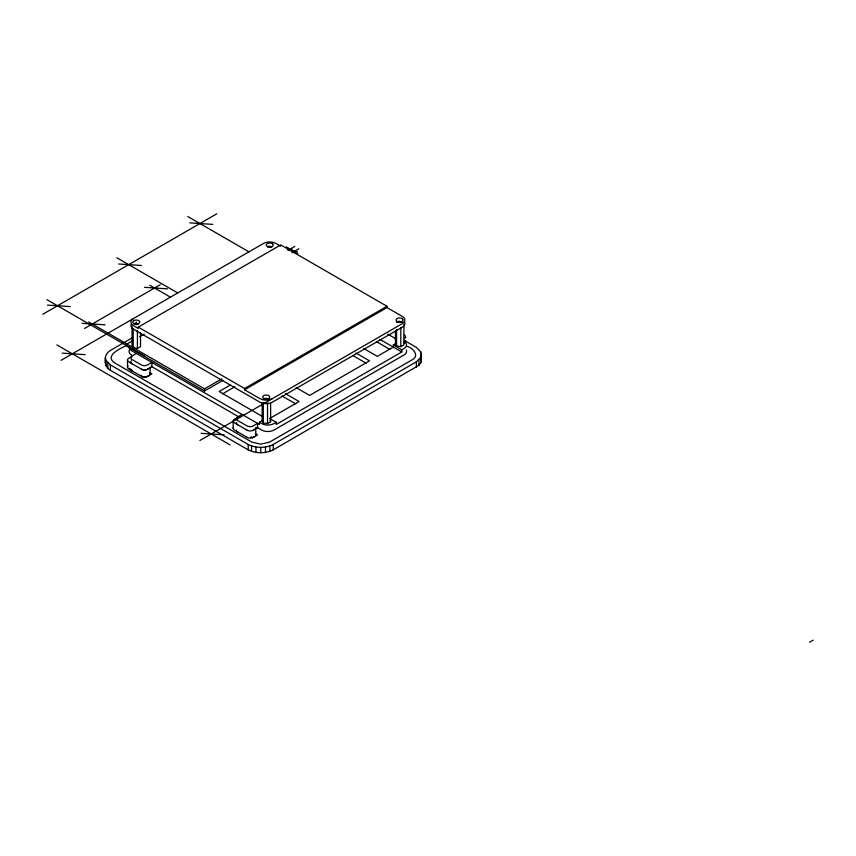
<?xml version="1.0" encoding="UTF-8"?>
<svg xmlns="http://www.w3.org/2000/svg" width="856" height="856" viewBox="0 0 856 856"><rect width="100%" height="100%" fill="white"/><g stroke="black" fill="none" stroke-linecap="round" stroke-linejoin="round"><path stroke-width="1.28" d="M404.792 340.709L416.369 347.397L420.745 351.87L421.377 359.991L420.745 362.741L418.916 365.298L273.235 449.86C265.521 453.691 255.933 453.691 248.219 449.86L110.381 370.274C103.276 366.486 103.276 354.256 110.381 350.457L132.316 337.799M105.374 363.051L105.791 361.221M421.377 354.619L420.745 357.369L416.369 361.842L273.235 444.478C265.521 448.309 255.933 448.309 248.219 444.478L110.381 364.902L106.005 360.43L105.374 357.68M287.926 250.444L294.828 246.41M42.8 314.248L216.814 213.786M84.519 328.447L160.297 284.695M61.011 360.344L263.498 243.436A8.774 5.072 0 0 1 275.91 243.436L280.715 246.218M133.493 318.496A8.774 5.072 0 0 0 133.493 325.665L138.308 328.437L138.308 327.142L280.715 244.923L386.987 306.277L386.987 307.572L244.57 389.79L244.57 388.496L386.987 306.277M132.723 340.72L126.945 344.059L126.945 346.209L204.509 390.989L222.999 380.321M139.656 336.718L144.268 334.054M126.998 345.343C121.595 347.729 103.876 355.475 114.511 362.816L251.835 442.103L260.727 444.178L269.608 442.103L412.25 359.745C420.146 355.582 412.506 347.45 406.621 346.241M291.95 252.766L298.894 248.764M132.038 326.222L132.038 345.375L133.172 347.814L137.409 348.478L140.512 346.68L140.512 332.642M136.382 353.442L132.038 355.957A4.387 2.536 0 0 0 132.038 359.541L141.347 364.913A4.387 2.536 0 0 0 147.553 364.913L151.897 362.409L151.897 366.7L147.553 369.214A4.387 2.536 0 0 1 141.347 369.214M88.628 321.931L204.509 388.838L221.843 378.834M230.328 385.04L219.157 391.492L262.15 416.316M222.506 393.856L234.79 386.762M263.199 399.474L265.264 398.286L268.442 398.778M396.478 322.53L398.543 321.332L401.721 321.824M242.045 414.454L237.701 416.958A4.387 2.536 0 0 0 237.701 420.542L247.01 425.914A4.387 2.536 0 0 0 253.216 425.914L257.56 423.41L257.56 427.711L253.216 430.215A4.387 2.536 0 0 1 247.01 430.215M199.855 440.508L402.341 323.6A8.774 5.072 0 0 0 402.341 316.431L386.987 307.572M129.031 347.097A8.774 5.072 0 0 0 131.599 350.682L259.368 424.448L259.368 422.297L262.535 420.478M363.736 348.51L377.314 356.353L393.343 347.097L393.343 344.947L395.451 343.738M270.036 418.284L299.086 401.518L285.508 393.685M262.161 402.63L262.161 420.499L263.295 422.939L267.532 423.602L270.635 421.805L270.635 402.662M395.44 330.791L395.44 343.545L396.574 345.995L400.811 346.648L403.914 344.861L403.914 324.435M393.343 344.947L401.785 349.826L401.785 351.976L276.242 424.448L276.242 422.297L274.016 423.592A8.774 5.072 0 0 1 261.604 423.592L259.368 422.297M401.785 349.826L404.011 348.531A8.774 5.072 0 0 0 404.011 341.373M809.605 642.214L813.2 640.149M189.871 222.881L212.823 224.379M287.841 248.957L292.067 249.235M292.057 251.3L297.321 251.643M118.663 263.99L141.614 265.488M144.525 287.338L167.476 288.836M47.455 305.1L70.417 306.598M82.165 323.343L105.117 324.841M62.274 353.154L85.226 354.651M201.117 433.318L224.079 434.816M268.42 246.207L271.598 246.699M135.141 323.161L138.319 323.654M264.354 402.684L267.532 403.176L267.532 423.602M286.257 246.828L297.867 253.526M187.753 216.514L249.085 251.921M387.789 334.15L396.007 338.89M379.764 339.265L401.785 351.976M376.373 341.598L389.951 349.441M355.935 353.014L369.514 360.858L309.626 395.429L296.058 387.597M352.544 355.358L366.122 363.201M116.833 257.784L177.759 292.966M149.886 285.294L170.515 297.203M282.116 396.018L295.684 403.861M138.308 327.142L244.57 388.496M244.57 389.79L259.935 398.661A8.774 5.072 0 0 0 272.336 398.661M269.918 418.648L276.242 422.297M46.93 299.654L144.14 355.775M151.159 366.272L239.744 417.418M257.003 427.379L261.604 430.044A8.774 5.072 0 0 0 274.016 430.044L404.011 354.983A8.774 5.072 0 0 0 406.29 350.093M149.682 372.585L151.897 373.869L147.553 376.373A4.387 2.536 0 0 1 141.347 376.373M255.345 433.596L257.56 434.869L253.216 437.384A4.387 2.536 0 0 1 247.01 437.384M247.138 430.183L234.448 422.853A4.387 2.536 0 0 1 233.752 419.793A10.582 6.11 0 0 1 236.502 418.21A4.387 2.536 0 0 1 237.561 417.953M247.138 437.341L234.448 430.022A4.387 2.536 0 0 1 233.314 427.572M56.892 344.904L230.093 444.895M402.384 322.338L401.753 321.963A3.51 2.022 0 0 0 396.82 322.284M269.886 420.178L270.635 421.805M420.745 357.241L421.377 359.991M420.745 351.87L420.745 362.741M418.916 359.927L418.916 365.298M416.369 361.842L416.369 367.213M400.811 327.506L400.811 346.648M396.574 329.4L396.574 345.995M273.235 444.478L273.235 449.86M269.918 445.944L269.918 451.326M265.488 447.014L265.488 452.385M263.295 402.523L263.295 422.939M260.727 447.367L260.727 452.749M255.965 447.014L255.965 452.385M255.773 434.891L255.773 427.722A4.387 2.536 0 0 1 255.184 428.995A10.582 6.11 0 0 1 252.434 430.579M251.525 445.944L251.525 451.326M248.219 444.478L248.219 449.86M233.164 421.066L233.164 428.225M204.509 388.838L204.509 390.989M150.11 367.92L150.11 373.89M137.409 330.609L137.409 348.478M136.275 322.059L136.275 324.724M133.172 328.672L133.172 347.814M127.501 360.055L127.501 367.224M110.381 364.902L110.381 370.274M107.845 362.987L107.845 368.369M106.005 360.43L106.005 365.801M128.09 365.961A4.387 2.536 0 0 0 128.785 369.011L141.475 376.34A4.387 2.536 0 0 0 146.772 376.747A10.582 6.11 0 0 0 149.522 375.153A4.387 2.536 0 0 0 149.522 372.617M149.961 367.374A4.387 2.536 0 0 1 149.522 367.984A10.582 6.11 0 0 1 146.772 369.578A4.387 2.536 0 0 1 141.475 369.171L128.785 361.853A4.387 2.536 0 0 1 128.09 358.792A10.582 6.11 0 0 1 130.84 357.198A4.387 2.536 0 0 1 131.899 356.952M131.771 369.642A4.387 2.536 0 0 1 130.754 369.343M129.898 368.904A4.387 2.536 0 0 1 129.277 368.348M141.764 375.709A4.387 2.536 0 0 1 140.919 375.26M131.599 354.983A8.774 5.072 0 0 1 129.331 350.093M237.701 424.844A4.387 2.536 0 0 1 236.566 422.393M237.701 432.002A4.387 2.536 0 0 1 236.417 430.215M132.038 363.832A4.387 2.536 0 0 1 131.343 360.783M132.038 371.001A4.387 2.536 0 0 1 130.754 369.214M404.321 342.978A4.387 2.536 0 0 0 405.455 340.528A4.387 2.536 0 0 1 405.006 342.496A10.582 6.11 0 0 1 404.31 343.021M404.321 335.092A4.387 2.536 0 0 1 404.321 338.676M131.225 324.317A8.774 5.072 0 0 0 133.493 329.207L259.935 402.202A8.774 5.072 0 0 0 272.336 402.202L402.341 327.142A8.774 5.072 0 0 0 404.62 322.252M263.423 399.335A3.51 2.022 0 0 1 268.998 399.399M267.543 247.01A3.51 2.022 0 0 1 271.823 246.956M134.092 324.017A3.51 2.022 0 0 1 138.362 323.975M252.434 437.748A10.582 6.11 0 0 0 255.184 436.153A4.387 2.536 0 0 0 255.623 434.238M251.803 436.913A4.387 2.536 0 0 1 250.712 437.116M134.092 320.476L133.45 320.85A3.51 2.022 0 0 0 135.59 324.039A3.51 2.022 0 0 0 139.689 321.578A3.51 2.022 0 0 0 134.092 320.476M268.912 398.318L268.249 398.682A3.51 2.022 0 0 1 262.728 397.452A3.51 2.022 0 0 1 266.997 395.076A3.51 2.022 0 0 1 268.912 398.318M272.486 243.778L271.823 243.414A3.51 2.022 0 0 0 266.302 244.645A3.51 2.022 0 0 0 270.56 247.02A3.51 2.022 0 0 0 272.486 243.778M402.384 318.796L401.753 318.411A3.51 2.022 0 0 0 396.146 319.523A3.51 2.022 0 0 0 400.255 321.984A3.51 2.022 0 0 0 402.384 318.796"/></g></svg>
